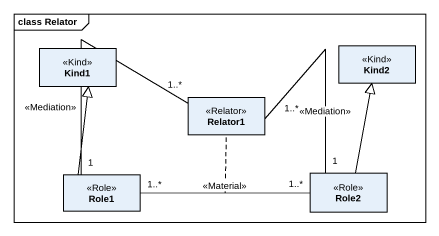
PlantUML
@startuml
mainframe class Relator
hide circle
hide empty members
class Kind1 <<Kind>>
class Kind2 <<Kind>>
class Relator1 <<Relator>>
class Role1 <<Role>>
class Role2 <<Role>>
Relator1 "1..*" -- "1" Role1 : <<Mediation>>
Relator1 "1..*" -- "1" Role2 : <<Mediation>>
Role1 -up-|> Kind1
Role1 "1..*" -right- "1..*" Role2 : <<Material>>
(Role1, Role2) .. Relator1
Role2 -up-|> Kind2
@enduml
